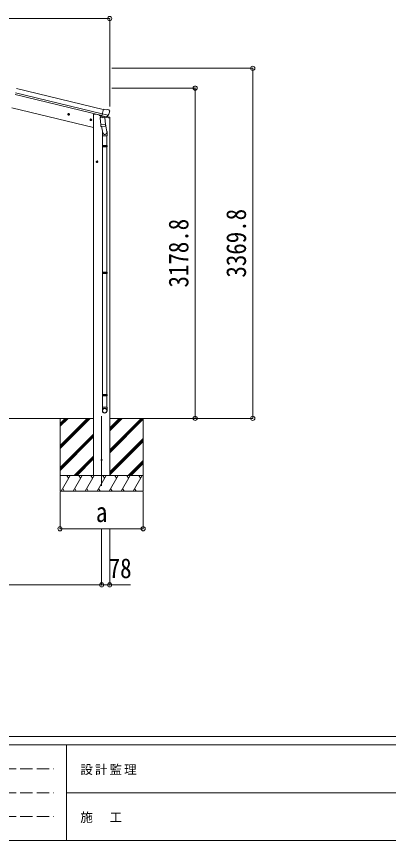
# Model space of a CAD drawing. Units: millimetres at full size, sheet at 1:40. Extents: x -11181 to 11305, y -7804 to 7716.
# Drawn here: x -5016 to -1435, y -7804 to 129 of the extents above; entities that cross this region are included whole.
import ezdxf
from ezdxf.enums import TextEntityAlignment as Align

# ---------------------------------------------------------------- set-up
doc = ezdxf.new("R2010")
doc.units = ezdxf.units.MM
doc.header["$LTSCALE"] = 40
doc.header["$PDMODE"] = 32
doc.header["$PDSIZE"] = 40
doc.linetypes.add('DASHED3', pattern=[4, 3, -1])
for name, color, linetype, lineweight in [('0-0_0', 7, 'Continuous', 9), ('0-1_本体', 4, 'Continuous', 9), ('0-2_部品', 7, 'Continuous', 9), ('0-8_PARTS2', 2, 'Continuous', 9), ('0-A_寸法', 6, 'Continuous', 9), ('F-0_240', 7, 'Continuous', 9)]:
    doc.layers.add(name, color=color, linetype=linetype, lineweight=lineweight)
doc.styles.add('ＭＳ ゴシック', font='')
doc.styles.get('ＭＳ ゴシック').set_extended_font_data('MS Gothic')

msp = doc.modelspace()

# ---------------------------------------------------------------- linework, layer by layer
at = {"layer": '0-0_0'}
for p, q in [((-9059.81, -3739.42), (-4274.79, -3739.42)), ((-4596.79, -3739.41), (-4596.79, -4439.41)), ((-4596.79, -4000.14), (-4336.06, -3739.41)), ((-4596.79, -4014.28), (-4321.92, -3739.41)), ((-4596.79, -4028.42), (-4307.78, -3739.41)), ((-4596.79, -3816.29), (-4519.91, -3739.41)), ((-4596.79, -3802.15), (-4534.05, -3739.41)), ((-4596.79, -3788.01), (-4548.19, -3739.41)), ((-4118.79, -3858.79), (-3999.41, -3739.41)), ((-4118.79, -3844.65), (-4013.55, -3739.41)), ((-4118.79, -3830.51), (-4027.69, -3739.41)), ((-4118.79, -3739.42), (-3477.29, -3739.43)), ((-4118.79, -4042.64), (-3815.57, -3739.42)), ((-4118.79, -4056.78), (-3801.43, -3739.42)), ((-4118.79, -4070.92), (-3796.79, -3748.93)), ((-3796.79, -3739.41), (-3796.79, -4439.41)), ((-4596.79, -4212.27), (-4274.79, -3890.27)), ((-4596.79, -4226.41), (-4274.79, -3904.42)), ((-4596.79, -4240.56), (-4274.79, -3918.56)), ((-4118.79, -4254.77), (-3796.79, -3932.77)), ((-4118.79, -4268.91), (-3796.79, -3946.91)), ((-4118.79, -4283.06), (-3796.79, -3961.06)), ((-4461.8, -4289.41), (-4274.79, -4102.4)), ((-4447.66, -4289.41), (-4274.79, -4116.55)), ((-4433.52, -4289.41), (-4274.79, -4130.69)), ((-3941.3, -4289.41), (-3796.79, -4144.9)), ((-3927.16, -4289.41), (-3796.79, -4159.05)), ((-3913.02, -4289.41), (-3796.79, -4173.19)), ((-3796.79, -4289.41), (-4596.79, -4289.41)), ((-4586.5, -4439.41), (-4499.9, -4289.41)), ((-4514.9, -4315.39), (-4529.9, -4289.41)), ((-4471.03, -4439.41), (-4384.43, -4289.41)), ((-4399.43, -4315.39), (-4414.43, -4289.41)), ((-4355.56, -4439.41), (-4268.96, -4289.41)), ((-4283.96, -4315.39), (-4298.96, -4289.41)), ((-4119.04, -4289.42), (-4274.54, -4289.42)), ((-4240.09, -4439.41), (-4153.49, -4289.41)), ((-4168.49, -4315.39), (-4183.49, -4289.41)), ((-4124.62, -4439.41), (-4038.02, -4289.41)), ((-4053.02, -4315.39), (-4068.02, -4289.41)), ((-4009.15, -4439.41), (-3922.55, -4289.41)), ((-3952.55, -4289.41), (-3937.55, -4315.39)), ((-3893.68, -4439.41), (-3807.08, -4289.41)), ((-3837.08, -4289.41), (-3822.08, -4315.39)), ((-4596.79, -4439.41), (-3796.79, -4439.41)), ((-4571.5, -4413.43), (-4556.51, -4439.41)), ((-4456.03, -4413.43), (-4441.04, -4439.41)), ((-4340.56, -4413.43), (-4325.56, -4439.41)), ((-4225.09, -4413.43), (-4210.09, -4439.41)), ((-4109.62, -4413.43), (-4094.62, -4439.41)), ((-3994.15, -4413.43), (-3979.16, -4439.41)), ((-3878.68, -4413.43), (-3863.68, -4439.41))]:
    msp.add_line(p, q, dxfattribs=at)
at = {"layer": '0-1_本体'}
for p, q in [((-4194.43, -824.03), (-5030.15, -623.39)), ((-4190.51, -807.66), (-5026.22, -607.03)), ((-4180.43, -765.69), (-5016.14, -565.05)), ((-4274.99, -939.41), (-5060.73, -750.77)), ((-4274.79, -4289.41), (-4274.79, -810.03)), ((-4118.79, -4289.41), (-4118.79, -849.12))]:
    msp.add_line(p, q, dxfattribs=at)
msp.add_lwpolyline([(-4274.79, -810.03), (-4254.79, -810.03), (-4221.28, -818.08)], dxfattribs=at)
at = {"layer": '0-2_部品'}
for p, q in [((-4154.1, -770.3), (-4180.04, -764.07)), ((-4154.1, -770.3), (-4140.84, -767.6)), ((-4126.36, -770.79), (-4139.55, -767.62)), ((-4123.27, -773.04), (-4119.41, -779.33)), ((-4119.05, -781.61), (-4119.32, -782.76)), ((-4523.17, -810.94), (-4503.72, -815.61)), ((-4515.58, -806.08), (-4520.75, -811.52)), ((-4515.78, -823), (-4511.11, -803.55)), ((-4508.28, -807.83), (-4515.58, -806.08)), ((-4511.32, -820.47), (-4506.15, -815.03)), ((-4506.15, -815.03), (-4508.28, -807.83)), ((-4309.25, -862.3), (-4289.8, -866.97)), ((-4301.66, -857.44), (-4306.82, -862.88)), ((-4301.86, -874.36), (-4297.19, -854.91)), ((-4294.36, -859.19), (-4301.66, -857.44)), ((-4297.39, -871.83), (-4292.23, -866.39)), ((-4292.23, -866.39), (-4294.36, -859.19)), ((-4221.48, -817.55), (-4221.48, -820.71)), ((-4199.44, -829.94), (-4217.65, -825.57)), ((-4210.18, -847.47), (-4164.49, -844.28)), ((-4205.5, -914.31), (-4210.18, -847.47)), ((-4195.76, -825.7), (-4209.07, -841.02)), ((-4209.07, -841.02), (-4208.63, -847.36)), ((-4194.82, -825.64), (-4195.76, -825.7)), ((-4191.73, -828.11), (-4193.26, -827.74)), ((-4155.03, -836.92), (-4191.73, -828.11)), ((-4133.1, -821.92), (-4190.61, -808.11)), ((-4185.78, -829.93), (-4184.76, -844.54)), ((-4157.57, -838.93), (-4183.39, -845.37)), ((-4166.27, -841.1), (-4166.04, -844.39)), ((-4164.49, -844.28), (-4159.82, -911.11)), ((-4152.66, -837.4), (-4160.18, -835.59)), ((-4116.93, -849.75), (-4159.74, -839.47)), ((-4156.87, -837.15), (-4156.82, -837.89)), ((-4153.5, -837.29), (-4155.03, -836.92)), ((-4149.95, -836.83), (-4133.58, -822.34)), ((-4145.43, -833.65), (-4119.23, -839.94)), ((-4116.93, -842.86), (-4116.93, -849.75)), ((-4205.5, -914.31), (-4159.82, -911.11)), ((-4205.49, -914.31), (-4204.6, -927.01)), ((-4160.8, -925.72), (-4202.5, -928.63)), ((-4197.07, -928.25), (-4186.34, -991.84)), ((-4161.55, -886.35), (-4145.63, -982.52)), ((-4158.96, -923.58), (-4159.83, -911.12)), ((-4159.35, -924.94), (-4159.35, -924.94)), ((-4189.48, -985.02), (-4189.48, -1019.68)), ((-4189.48, -1019.68), (-4143.48, -1019.68)), ((-4187.48, -1019.68), (-4187.48, -1113.68)), ((-4145.48, -1019.68), (-4145.48, -1113.68)), ((-4143.48, -1019.68), (-4143.48, -985.33)), ((-4189.48, -1115.68), (-4188.48, -1113.68)), ((-4189.48, -1115.68), (-4143.48, -1115.68)), ((-4189.48, -1115.68), (-4189.48, -1123.68)), ((-4189.48, -1123.68), (-4143.48, -1123.68)), ((-4189.48, -1123.68), (-4188.48, -1125.68)), ((-4188.48, -1113.68), (-4144.48, -1113.68)), ((-4188.48, -1125.68), (-4144.48, -1125.68)), ((-4187.48, -1125.68), (-4187.48, -2333.43)), ((-4145.48, -1125.68), (-4145.48, -2333.43)), ((-4143.48, -1115.68), (-4144.48, -1113.68)), ((-4244.74, -1263.05), (-4248.5, -1269.55)), ((-4237.24, -1263.05), (-4244.74, -1263.05)), ((-4240.99, -1279.55), (-4240.99, -1259.55)), ((-4233.49, -1269.55), (-4237.24, -1263.05)), ((-4250.99, -1269.55), (-4230.99, -1269.55)), ((-4237.24, -1276.05), (-4233.49, -1269.55)), ((-4189.48, -2335.43), (-4188.48, -2333.43)), ((-4189.48, -2335.43), (-4143.48, -2335.43)), ((-4189.48, -2335.43), (-4189.48, -2343.43)), ((-4189.48, -2343.43), (-4143.48, -2343.43)), ((-4189.48, -2343.43), (-4188.48, -2345.43)), ((-4188.48, -2333.43), (-4144.48, -2333.43)), ((-4188.48, -2345.43), (-4144.48, -2345.43)), ((-4187.48, -2345.43), (-4187.48, -3510.05)), ((-4145.48, -2345.43), (-4145.48, -3510.05)), ((-4143.48, -2335.43), (-4144.48, -2333.43)), ((-4189.48, -3512.05), (-4188.48, -3510.05)), ((-4189.48, -3512.05), (-4143.48, -3512.05)), ((-4189.48, -3512.05), (-4189.48, -3520.05)), ((-4189.48, -3520.05), (-4143.48, -3520.05)), ((-4189.48, -3520.05), (-4188.48, -3522.05)), ((-4188.48, -3510.05), (-4144.48, -3510.05)), ((-4188.48, -3522.05), (-4144.48, -3522.05)), ((-4187.48, -3522.05), (-4187.48, -3632.06)), ((-4145.48, -3522.05), (-4145.48, -3632.06)), ((-4143.48, -3512.05), (-4144.48, -3510.05)), ((-4189.48, -3666.2), (-4189.48, -3632.06)), ((-4189.48, -3632.06), (-4143.48, -3632.06)), ((-4143.48, -3666.2), (-4143.48, -3632.06))]:
    msp.add_line(p, q, dxfattribs=at)
for points in [[(-4185.46, -829.52), (-4195.19, -827.19), (-4180.04, -764.07)], [(-4520.75, -811.52), (-4518.61, -818.72), (-4511.32, -820.47)], [(-4306.82, -862.88), (-4304.69, -870.08), (-4297.39, -871.83)], [(-4185.46, -829.52), (-4185.23, -829.67), (-4160.46, -835.62), (-4160.18, -835.59)], [(-4132.83, -821.34), (-4133.42, -822.19), (-4133.58, -822.34)], [(-4143.48, -1115.68), (-4143.48, -1123.68), (-4144.48, -1125.68)], [(-4248.5, -1269.55), (-4244.74, -1276.05), (-4237.24, -1276.05)], [(-4143.48, -2335.43), (-4143.48, -2343.43), (-4144.48, -2345.43)], [(-4143.48, -3512.05), (-4143.48, -3520.05), (-4144.48, -3522.05)]]:
    msp.add_lwpolyline(points, dxfattribs=at)
for centre, radius in [((-4513.45, -813.28), 8.5), ((-4513.45, -813.28), 7.7), ((-4513.45, -813.28), 6.5), ((-4299.53, -864.63), 8.5), ((-4299.53, -864.63), 7.7), ((-4299.53, -864.63), 6.5), ((-4240.99, -1269.55), 8.5), ((-4240.99, -1269.55), 7.7), ((-4240.99, -1269.55), 6.5)]:
    msp.add_circle(centre, radius, dxfattribs=at)
at = {"layer": '0-2_部品', "color": 4}
msp.add_circle((-4196.79, -4139.43), 4.5, dxfattribs=at)
at = {"layer": '0-2_部品'}
for centre, radius, start, end in [((-4140.25, -770.54), 3, 76.5, 101.5), ((-4316.13, -735.51), 202.4, 334.90875, 346.5), ((-4127.53, -775.65), 5, 31.5, 76.5), ((-4216.48, -820.71), 5, 180, 256.5), ((-4193.15, -827.26), 0.5, 221.23754, 256.5), ((-4186.38, -830.02), 0.604, 7.79405, 79.40158), ((-4183.74, -844.4), 1.03, 188.03431, 289.96103), ((-4157.81, -837.96), 1, 284, 4), ((-4156.37, -837.11), 0.5, 76.5, 184), ((-4153.38, -836.8), 0.5, 256.5, 291.76246), ((-4119.93, -842.86), 3, 0, 76.5), ((-4202.64, -926.64), 2, 190.53157, 274), ((-4160.94, -923.72), 2, 274, 322.59038), ((-4160.9, -923.75), 1.95, 322.52234, 4.95983), ((-4173.48, -985.33), 30, 0, 2.54858)]:
    msp.add_arc(centre, radius, start, end, dxfattribs=at)
for centre, major_axis, ratio, start_param, end_param in [((-4121.97, -780.9), (1.57, -2.57), 0.99628, 0.7835347, 1.5707963), ((-4151.97, -834.47), (0.73, -2.92), 0.997631, 5.8041905, 5.8929484), ((-4152, -834.35), (-2.63, 3.16), 0.650902, 2.1145521, 2.1873627), ((-4151.94, -834.57), (0.73, -2.92), 0.997631, 5.965759, 6.7621801), ((-4166.48, -985.02), (-23, 0), 0.996195, 6.0000678, 10.0103449), ((-4166.48, -985.02), (-21, 0), 0.996195, 0.3319459, 3.3482706), ((-4166.48, -3664.45), (23, 0), 0.996195, 6.2831853, 9.424778), ((-4166.48, -3666.2), (23, 0), 0.996195, 6.2831853, 9.424778), ((-4166.48, -3666.2), (0, -23.43), 0.981806, 4.712389, 7.8539816)]:
    msp.add_ellipse(centre, major_axis=major_axis, ratio=ratio, start_param=start_param, end_param=end_param, dxfattribs=at)
msp.add_ellipse((-4166.48, -3666.2), major_axis=(-21, 0), ratio=0.996195, dxfattribs=at)
at = {"layer": '0-8_PARTS2'}
msp.add_line((-4196.79, -4388.6), (-4196.79, -3719.58), dxfattribs=at)
at = {"layer": '0-8_PARTS2', "color": 6}
for p, q in [((-9137.81, -5342.82), (-4196.79, -5342.82)), ((-4196.79, -5342.82), (-4118.79, -5342.82))]:
    msp.add_line(p, q, dxfattribs=at)
at = {"layer": '0-A_寸法'}
for p, q in [((-9215.81, 109.14), (-4118.79, 109.14)), ((-4118.79, 109.14), (-4118.79, -737.98)), ((-2741.6, -369.62), (-4099.85, -369.62)), ((-2741.6, -3739.43), (-2741.6, -369.62)), ((-3296.34, -560.62), (-4099.85, -560.62)), ((-3296.34, -3739.43), (-3296.34, -560.62)), ((-3296.34, -3739.43), (-4099.85, -3739.43)), ((-2741.6, -3739.43), (-3296.34, -3739.43)), ((-4596.79, -4802.45), (-4596.79, -4445.91)), ((-3796.79, -4802.45), (-3796.79, -4445.91)), ((-4596.79, -4802.45), (-3796.79, -4802.45)), ((-4196.79, -5342.82), (-4196.79, -4802.45)), ((-4118.79, -5342.82), (-4118.79, -4802.45)), ((-4118.79, -5342.82), (-3918.79, -5342.82))]:
    msp.add_line(p, q, dxfattribs=at)
for p in [(-4118.79, 109.14), (-2741.6, -369.62), (-3296.34, -560.62), (-3296.34, -3739.43), (-2741.6, -3739.43), (-4596.79, -4802.45), (-3796.79, -4802.45), (-4196.79, -5342.82), (-4118.79, -5342.82)]:
    msp.add_point(p, dxfattribs=at)
at = {"layer": 'F-0_240', "color": 5}
for p, q in [((-11180.61, -6803.54), (10739.39, -6803.54)), ((-11180.61, -6883.54), (7183.72, -6883.54)), ((-4536.28, -6883.54), (-4536.28, -7803.54)), ((-4536.28, -7343.54), (3663.72, -7343.54)), ((-11180.61, -7803.54), (10739.39, -7803.54))]:
    msp.add_line(p, q, dxfattribs=at)
at = {"layer": 'F-0_240', "color": 4, "linetype": 'DASHED3'}
for p, q in [((-11060.61, -7113.54), (-4656.28, -7113.54)), ((-11060.61, -7343.54), (-4656.28, -7343.54)), ((-11060.61, -7573.54), (-4656.28, -7573.54))]:
    msp.add_line(p, q, dxfattribs=at)

# ---------------------------------------------------------------- texts
at = {"layer": '0-A_寸法', "color": 7, "style": 'ＭＳ ゴシック', "width": 0.85}
for s, p in [('3369.8', (-2749.6, -2384.53)), ('3178.8', (-3304.34, -2480.03))]:
    msp.add_text(s, height=190.6, rotation=90, dxfattribs=at).set_placement(p, align=Align.BOTTOM_LEFT)
for s, p in [('a', (-4251.79, -4794.45)), ('78', (-4128.79, -5334.82))]:
    msp.add_text(s, height=190.6, dxfattribs=at).set_placement(p, align=Align.BOTTOM_LEFT)
at = {"layer": 'F-0_240', "char_height": 87.98, "attachment_point": 7, "style": 'ＭＳ ゴシック'}
for s, insert in [('\\T1.17;設計監理', (-4401.18, -7173.54)), ('\\T1.17;施\u3000工', (-4401.18, -7633.54))]:
    msp.add_mtext(s, dxfattribs=dict(at, insert=insert))

doc.saveas('drawing.dxf')
